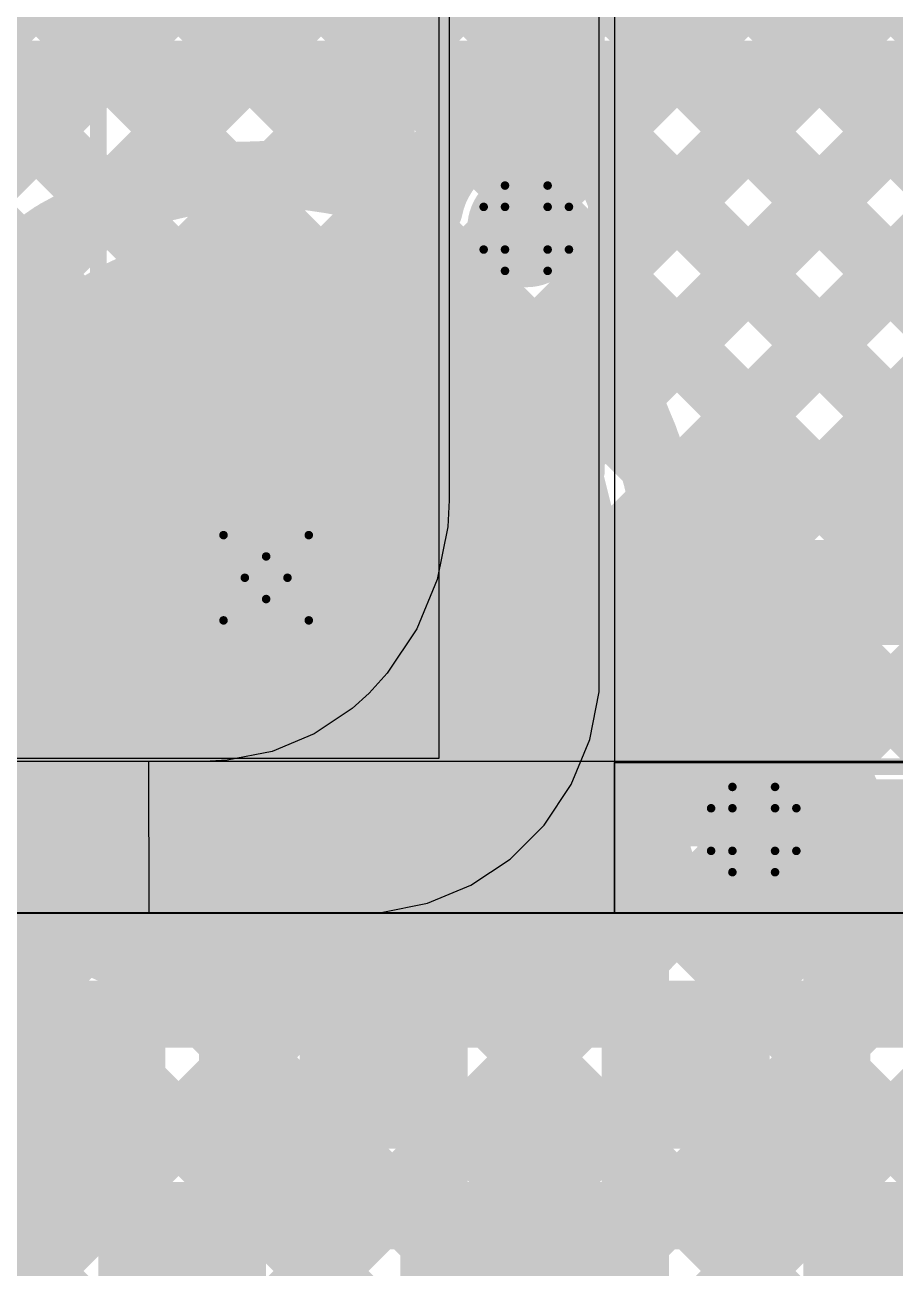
# Model space of a CAD drawing. Header units: millimetres. Extents: x 13 to 259, y -2 to 326.
# Drawn here: x 98.36 to 103.55, y 74.69 to 82.09 of the extents above; entities that cross this region are included whole.
import ezdxf

# ---------------------------------------------------------------- set-up
doc = ezdxf.new("R2010")
doc.units = ezdxf.units.MM
for name, color, linetype in [('BottomLayer', 5, 'Continuous'), ('BottomSolder', 6, 'Continuous'), ('ConnectLayer', 7, 'Continuous'), ('DrillDrawing', 1, 'Continuous'), ('Mechanical34', 56, 'Continuous'), ('Mechanical8', 56, 'Continuous'), ('MidLayer1', 16, 'Continuous'), ('MidLayer2', 76, 'Continuous'), ('MidLayer3', 90, 'Continuous'), ('MidLayer4', 156, 'Continuous'), ('MidLayer5', 130, 'Continuous'), ('MidLayer6', 216, 'Continuous'), ('MultiLayer', 9, 'Continuous'), ('TopLayer', 1, 'Continuous'), ('TopSolder', 216, 'Continuous')]:
    doc.layers.add(name, color=color, linetype=linetype)

# ---------------------------------------------------------------- blocks, each defined once
blk = doc.blocks.new('MTG240_400_181')
at = {"layer": 'BottomLayer', "const_width": 2}
blk.add_lwpolyline([(-1, 0, 1), (1, 0, 1)], format="xyb", close=True, dxfattribs=at)
at = {"layer": 'BottomSolder', "const_width": 2.1016}
blk.add_lwpolyline([(-1.0508, 0, 1), (1.0508, 0, 1)], format="xyb", close=True, dxfattribs=at)
at = {"layer": 'MidLayer1', "const_width": 2}
blk.add_lwpolyline([(-1, 0, 1), (1, 0, 1)], format="xyb", close=True, dxfattribs=at)
at = {"layer": 'MidLayer2', "const_width": 2}
blk.add_lwpolyline([(-1, 0, 1), (1, 0, 1)], format="xyb", close=True, dxfattribs=at)
at = {"layer": 'MidLayer3', "const_width": 2}
blk.add_lwpolyline([(-1, 0, 1), (1, 0, 1)], format="xyb", close=True, dxfattribs=at)
at = {"layer": 'MidLayer4', "const_width": 2}
blk.add_lwpolyline([(-1, 0, 1), (1, 0, 1)], format="xyb", close=True, dxfattribs=at)
at = {"layer": 'MidLayer5', "const_width": 2}
blk.add_lwpolyline([(-1, 0, 1), (1, 0, 1)], format="xyb", close=True, dxfattribs=at)
at = {"layer": 'MidLayer6', "const_width": 2}
blk.add_lwpolyline([(-1, 0, 1), (1, 0, 1)], format="xyb", close=True, dxfattribs=at)
at = {"layer": 'TopLayer', "const_width": 2}
blk.add_lwpolyline([(-1, 0, 1), (1, 0, 1)], format="xyb", close=True, dxfattribs=at)
at = {"layer": 'TopSolder', "const_width": 2.1016}
blk.add_lwpolyline([(-1.0508, 0, 1), (1.0508, 0, 1)], format="xyb", close=True, dxfattribs=at)

msp = doc.modelspace()

# ---------------------------------------------------------------- linework, layer by layer
at = {"layer": 'BottomLayer', "const_width": 0.25}
for points in [[(101.225, 80.8822, 1), (101.475, 80.8822, 1)], [(102.5799, 77.3, 1), (102.8299, 77.3, 1)]]:
    msp.add_lwpolyline(points, format="xyb", close=True, dxfattribs=at)
at = {"layer": 'BottomSolder', "const_width": 0.3516}
for points in [[(101.1742, 80.8822, 1), (101.5258, 80.8822, 1)], [(102.5291, 77.3, 1), (102.8807, 77.3, 1)]]:
    msp.add_lwpolyline(points, format="xyb", close=True, dxfattribs=at)
at = {"layer": 'ConnectLayer'}
for p, q in [((101.8751, 126.825), (101.875, 76.8)), ((100.8311, 77.725), (100.8311, 95.3499)), ((70.8, 77.725), (100.8311, 77.725)), ((101.875, 76.8), (101.875, 77.7)), ((101.875, 77.7), (125.1812, 77.7)), ((101.875, 76.8), (70.8898, 76.8)), ((123.7852, 76.8), (101.875, 76.8))]:
    msp.add_line(p, q, dxfattribs=at)
at = {"layer": 'ConnectLayer', "const_width": 0.4}
for points in [[(102.1605, 79.2502), (131.7888, 108.8785)], [(102.1605, 79.2502), (131.7888, 108.8785)], [(102.1717, 78.4129), (131.6469, 107.8881)], [(102.1717, 78.4129), (131.6469, 107.8881)], [(99.7316, 70.8816), (132.5598, 103.7099)], [(99.7316, 70.8816), (132.5598, 103.7099)], [(102.4287, 77.8214), (124.7282, 100.1209)], [(102.4287, 77.8214), (124.7282, 100.1209)], [(89.4907, 72.5202), (113.0827, 96.1121)], [(89.4907, 72.5202), (113.0827, 96.1121)], [(103.1468, 77.6909), (121.4747, 96.0189)], [(103.1468, 77.6909), (121.4747, 96.0189)], [(98.6542, 72.3498), (122.0601, 95.7557)], [(98.6542, 72.3498), (122.0601, 95.7557)], [(100.5867, 81.0706), (114.569, 95.0528)], [(100.5867, 81.0706), (114.569, 95.0528)], [(101.945, 79.8833), (116.8273, 94.7656)], [(101.945, 79.8833), (116.8273, 94.7656)], [(101.7125, 81.3478), (113.9905, 93.6259)], [(101.7125, 81.3478), (113.9905, 93.6259)], [(101.9102, 80.697), (114.7381, 93.5249)], [(101.9102, 80.697), (114.7381, 93.5249)], [(100.4845, 81.1035), (100.4845, 89.9965)], [(98.187, 87.6403), (113.1386, 72.6887)], [(98.187, 87.6403), (113.1386, 72.6887)], [(96.3356, 79.365), (102.9206, 85.95)], [(99.8774, 85.95), (106.4624, 79.365)], [(100.5867, 81.0706), (105.4661, 85.95)], [(101.7125, 81.3478), (106.3147, 85.95)], [(101.9102, 80.697), (107.1632, 85.95)], [(101.945, 79.8833), (108.0117, 85.95)], [(102.2753, 79.365), (108.8603, 85.95)], [(103.1238, 79.365), (109.7088, 85.95)], [(93.5961, 77.474), (101.2578, 85.1358)], [(93.5961, 77.474), (101.2578, 85.1358)], [(95.487, 79.365), (101.2578, 85.1358)], [(98.6987, 84.5831), (111.5046, 71.7771)], [(98.6987, 84.5831), (111.5046, 71.7771)], [(98.6987, 84.5831), (103.9168, 79.365)], [(94.1937, 78.0717), (100.4845, 84.3624)], [(97.2229, 84.3618), (100.4799, 81.1048)], [(97.2229, 84.3618), (100.4799, 81.1048)], [(97.2229, 84.3618), (100.4799, 81.1048)], [(97.2229, 84.3618), (100.4798, 81.1049)], [(98.2191, 84.2141), (100.4845, 81.9488)], [(98.2192, 84.2141), (101.0456, 81.3876)], [(98.2192, 84.2141), (101.0456, 81.3876)], [(98.2192, 84.2141), (101.0456, 81.3876)], [(97.0745, 83.6617), (99.5466, 81.1896)], [(97.0745, 83.6617), (99.5466, 81.1896)], [(97.0745, 83.6617), (99.5466, 81.1896)], [(97.0745, 83.6616), (99.5465, 81.1896)], [(95.0422, 78.0717), (100.4845, 83.5139)], [(101.837, 83.1419), (107.1985, 77.7803)], [(101.837, 83.1419), (107.1985, 77.7803)], [(101.837, 83.1419), (105.6138, 79.365)], [(96.8161, 83.0715), (98.8714, 81.0163)], [(96.8161, 83.0715), (98.8714, 81.0163)], [(96.8161, 83.0715), (98.8714, 81.0163)], [(96.8161, 83.0715), (98.8713, 81.0163)], [(98.8076, 80.9885), (100.9058, 83.0867)], [(98.8076, 80.9885), (100.9058, 83.0867)], [(98.8076, 80.9885), (100.9058, 83.0867)], [(99.8696, 81.202), (101.6159, 82.9483)], [(99.8696, 81.202), (101.6159, 82.9483)], [(99.8696, 81.202), (101.6159, 82.9483)], [(101.2337, 82.8966), (106.9673, 77.163)], [(101.2337, 82.8966), (106.9673, 77.163)], [(101.2337, 82.8966), (104.7653, 79.365)], [(98.8076, 80.9885), (100.4845, 82.6654)], [(96.4711, 82.568), (98.3347, 80.7045)], [(96.4711, 82.568), (98.3347, 80.7045)], [(96.4711, 82.568), (98.3347, 80.7045)], [(96.4711, 82.568), (98.3346, 80.7045)], [(86.0591, 68.24), (99.6191, 81.8)], [(86.9076, 68.24), (100.4676, 81.8)], [(87.7561, 68.24), (101.3161, 81.8)], [(88.6047, 68.24), (102.1647, 81.8)], [(89.4532, 68.24), (103.0132, 81.8)], [(90.3017, 68.24), (103.8617, 81.8)], [(91.1503, 68.24), (104.7103, 81.8)], [(91.9988, 68.24), (105.5588, 81.8)], [(92.8473, 68.24), (106.4073, 81.8)], [(93.6958, 68.24), (107.2558, 81.8)], [(94.5444, 68.24), (108.1044, 81.8)], [(95.3929, 68.24), (108.9529, 81.8)], [(96.2414, 68.24), (109.8014, 81.8)], [(97.09, 68.24), (110.6499, 81.8)], [(97.8303, 81.8), (125.2405, 81.8)], [(97.8303, 80.8597), (98.7706, 81.8)], [(98.0877, 81.8), (111.6477, 68.24)], [(98.9362, 81.8), (112.4962, 68.24)], [(99.7847, 81.8), (113.3447, 68.24)], [(99.8696, 81.202), (100.4845, 81.8168)], [(100.6332, 81.8), (114.1932, 68.24)], [(101.4818, 81.8), (115.0418, 68.24)], [(102.3303, 81.8), (115.8903, 68.24)], [(103.1788, 81.8), (116.7388, 68.24)], [(94.9607, 81.5329), (108.2535, 68.24)], [(91.7394, 81.36), (104.8594, 68.24)], [(92.588, 81.36), (101.8961, 72.0519)], [(92.588, 81.36), (101.8961, 72.0519)], [(92.588, 81.36), (105.708, 68.24)], [(93.4365, 81.36), (106.5565, 68.24)], [(94.265, 81.38), (107.405, 68.24)], [(97.8303, 81.2088), (110.7991, 68.24)], [(101.8554, 80.5778), (104.711, 77.7223)], [(101.8554, 80.5778), (104.711, 77.7223)], [(101.8554, 80.5778), (103.0682, 79.365)], [(96.8921, 80.45), (109.1021, 68.24)], [(97.7406, 80.45), (109.9506, 68.24)], [(102.1049, 79.4799), (111.0125, 70.5722)], [(102.1049, 79.4799), (111.0125, 70.5722)], [(102.1049, 79.4799), (102.2197, 79.365)], [(102.1357, 79.365), (121.7144, 79.365)], [(68.2908, 78.825), (131.6358, 78.825)], [(98.3998, 68.24), (98.3998, 78.825)], [(98.9998, 68.24), (98.9998, 78.825)], [(99.5998, 68.24), (99.5998, 78.825)], [(100.1998, 68.24), (100.1998, 78.825)], [(100.7998, 68.24), (100.7998, 78.825)], [(101.3998, 68.24), (101.3998, 78.825)], [(101.9998, 68.24), (101.9998, 78.825)], [(102.5998, 68.24), (102.5998, 78.825)], [(103.1998, 68.24), (103.1998, 78.825)], [(68.258, 78.5998), (131.6685, 78.5998)], [(102.1896, 78.5466), (102.8697, 77.8665)], [(102.1896, 78.5466), (102.8697, 77.8665)], [(68.24, 77.9998), (133.1439, 77.9998)], [(102.0163, 77.8713), (102.2332, 77.6545)], [(102.0163, 77.8713), (102.2332, 77.6545)], [(97.3086, 72.7013), (102.1835, 77.5762)], [(97.3086, 72.7013), (102.1835, 77.5762)], [(103.2714, 77.4648), (108.6785, 72.0577)], [(103.2714, 77.4648), (108.6785, 72.0577)], [(68.24, 77.3998), (132.9186, 77.3998)], [(99.1254, 71.9726), (104.5394, 77.3865)], [(99.1254, 71.9726), (104.5394, 77.3865)], [(101.7045, 77.3346), (109.4299, 69.6092)], [(101.7045, 77.3346), (109.4299, 69.6092)], [(96.0039, 77.0956), (101.4325, 71.6669)], [(96.0039, 77.0956), (101.4325, 71.6669)], [(101.2821, 76.9085), (106.209, 71.9816)], [(101.2821, 76.9085), (106.209, 71.9816)], [(98.065, 72.6092), (102.3139, 76.8581)], [(98.065, 72.6092), (102.3139, 76.8581)], [(103.0593, 76.8284), (108.1941, 71.6936)], [(103.0593, 76.8284), (108.1941, 71.6936)], [(68.24, 76.7998), (140.6197, 76.7998)], [(99.4891, 71.4876), (104.8047, 76.8033)], [(99.4891, 71.4876), (104.8047, 76.8033)], [(98.056, 76.7406), (103.7967, 70.9998)], [(98.056, 76.7406), (103.7967, 70.9998)], [(94.2808, 72.2191), (98.7168, 76.655)], [(94.2808, 72.2191), (98.7168, 76.655)], [(100.7495, 76.5926), (105.8858, 71.4563)], [(100.7495, 76.5926), (105.8858, 71.4563)], [(99.1617, 76.4834), (103.7958, 71.8492)], [(99.1617, 76.4834), (103.7958, 71.8492)], [(91.1503, 68.24), (99.3498, 76.4396)], [(91.1503, 68.24), (99.3498, 76.4396)], [(96.0396, 72.2808), (100.1872, 76.4284)], [(96.0396, 72.2808), (100.1872, 76.4284)], [(100.0802, 76.4134), (104.4541, 72.0394)], [(100.0802, 76.4134), (104.4541, 72.0394)], [(68.24, 76.1998), (141.7249, 76.1998)], [(68.24, 75.5998), (134.4732, 75.5998)], [(68.24, 74.9998), (134.3518, 74.9998)]]:
    msp.add_lwpolyline(points, dxfattribs=at)
at = {"layer": 'ConnectLayer'}
for points, const_width in [([(100.3845, 81.9488, 1), (100.5845, 81.9488, 1)], 0.2), ([(98.6706, 81.8, 1), (98.8706, 81.8, 1)], 0.2), ([(98.8362, 81.8, 1), (99.0362, 81.8, 1)], 0.2), ([(99.5191, 81.8, 1), (99.7191, 81.8, 1)], 0.2), ([(99.6847, 81.8, 1), (99.8847, 81.8, 1)], 0.2), ([(100.3676, 81.8, 1), (100.5676, 81.8, 1)], 0.2), ([(100.3845, 81.8168, 1), (100.5845, 81.8168, 1)], 0.2), ([(100.5332, 81.8, 1), (100.7332, 81.8, 1)], 0.2), ([(101.2161, 81.8, 1), (101.4161, 81.8, 1)], 0.2), ([(101.3818, 81.8, 1), (101.5818, 81.8, 1)], 0.2), ([(102.0647, 81.8, 1), (102.2647, 81.8, 1)], 0.2), ([(102.2303, 81.8, 1), (102.4303, 81.8, 1)], 0.2), ([(102.9132, 81.8, 1), (103.1132, 81.8, 1)], 0.2), ([(103.0788, 81.8, 1), (103.2788, 81.8, 1)], 0.2), ([(100.9456, 81.3876, 1), (101.1456, 81.3876, 1)], 0.2), ([(100.9456, 81.3876, 1), (101.1456, 81.3876, 1)], 0.2), ([(100.9456, 81.3876, 1), (101.1456, 81.3876, 1)], 0.2), ([(101.6125, 81.3478, 1), (101.8125, 81.3478, 1)], 0.2), ([(101.6125, 81.3478, 1), (101.8125, 81.3478, 1)], 0.2), ([(101.6125, 81.3478, 1), (101.8125, 81.3478, 1)], 0.2), ([(99.7696, 81.202, 1), (99.9696, 81.202, 1)], 0.2), ([(99.7696, 81.202, 1), (99.9696, 81.202, 1)], 0.2), ([(99.7696, 81.202, 1), (99.9696, 81.202, 1)], 0.2), ([(99.7696, 81.202, 1), (99.9696, 81.202, 1)], 0.2), ([(99.4466, 81.1896, 1), (99.6466, 81.1896, 1)], 0.2), ([(99.4466, 81.1896, 1), (99.6466, 81.1896, 1)], 0.2), ([(99.4466, 81.1896, 1), (99.6466, 81.1896, 1)], 0.2), ([(99.4465, 81.1896, 1), (99.6465, 81.1896, 1)], 0.2), ([(100.3798, 81.1049, 1), (100.5798, 81.1049, 1)], 0.2), ([(100.3799, 81.1048, 1), (100.5799, 81.1048, 1)], 0.2), ([(100.3799, 81.1048, 1), (100.5799, 81.1048, 1)], 0.2), ([(100.3799, 81.1048, 1), (100.5799, 81.1048, 1)], 0.2), ([(100.3845, 81.1035, 1), (100.5845, 81.1035, 1)], 0.2), ([(100.3845, 81.1035, 1), (100.5845, 81.1035, 1)], 0.2), ([(100.4867, 81.0706, 1), (100.6867, 81.0706, 1)], 0.2), ([(100.4867, 81.0706, 1), (100.6867, 81.0706, 1)], 0.2), ([(100.4867, 81.0706, 1), (100.6867, 81.0706, 1)], 0.2), ([(98.7076, 80.9885, 1), (98.9076, 80.9885, 1)], 0.2), ([(98.7076, 80.9885, 1), (98.9076, 80.9885, 1)], 0.2), ([(98.7076, 80.9885, 1), (98.9076, 80.9885, 1)], 0.2), ([(98.7076, 80.9885, 1), (98.9076, 80.9885, 1)], 0.2), ([(98.7713, 81.0163, 1), (98.9713, 81.0163, 1)], 0.2), ([(98.7714, 81.0163, 1), (98.9714, 81.0163, 1)], 0.2), ([(98.7714, 81.0163, 1), (98.9714, 81.0163, 1)], 0.2), ([(98.7714, 81.0163, 1), (98.9714, 81.0163, 1)], 0.2), ([(100.6715, 80.9979, 1), (100.8715, 80.9979, 1)], 0.2), ([(100.6715, 80.9979, 1), (100.8715, 80.9979, 1)], 0.2), ([(100.6715, 80.9979, 1), (100.8715, 80.9979, 1)], 0.2), ([(100.6715, 80.9979, 1), (100.8715, 80.9979, 1)], 0.2), ([(100.6715, 80.9979, 1), (100.8715, 80.9979, 1)], 0.2), ([(100.6715, 80.9979, 1), (100.8715, 80.9979, 1)], 0.2), ([(101.84, 80.8822, 1), (102.04, 80.8822, 1)], 0.2), ([(101.84, 80.8822, 1), (102.04, 80.8822, 1)], 0.2), ([(101.84, 80.8822, 1), (102.04, 80.8822, 1)], 0.2), ([(101.84, 80.8822, 1), (102.04, 80.8822, 1)], 0.2), ([(101.84, 80.8822, 1), (102.04, 80.8822, 1)], 0.2), ([(101.84, 80.8822, 1), (102.04, 80.8822, 1)], 0.2), ([(98.2346, 80.7045, 1), (98.4346, 80.7045, 1)], 0.2), ([(98.2347, 80.7045, 1), (98.4347, 80.7045, 1)], 0.2), ([(98.2347, 80.7045, 1), (98.4347, 80.7045, 1)], 0.2), ([(98.2347, 80.7045, 1), (98.4347, 80.7045, 1)], 0.2), ([(101.8102, 80.697, 1), (102.0102, 80.697, 1)], 0.2), ([(101.8102, 80.697, 1), (102.0102, 80.697, 1)], 0.2), ([(101.8102, 80.697, 1), (102.0102, 80.697, 1)], 0.2), ([(101.7554, 80.5778, 1), (101.9554, 80.5778, 1)], 0.2), ([(101.7554, 80.5778, 1), (101.9554, 80.5778, 1)], 0.2), ([(101.7554, 80.5778, 1), (101.9554, 80.5778, 1)], 0.2), ([(101.5268, 80.3612, 1), (101.7268, 80.3612, 1)], 0.2), ([(101.5268, 80.3612, 1), (101.7268, 80.3612, 1)], 0.2), ([(101.5268, 80.3612, 1), (101.7268, 80.3612, 1)], 0.2), ([(101.5268, 80.3612, 1), (101.7268, 80.3612, 1)], 0.2), ([(101.5268, 80.3612, 1), (101.7268, 80.3612, 1)], 0.2), ([(101.5268, 80.3612, 1), (101.7268, 80.3612, 1)], 0.2), ([(101.845, 79.8833, 1), (102.045, 79.8833, 1)], 0.2), ([(101.845, 79.8833, 1), (102.045, 79.8833, 1)], 0.2), ([(101.845, 79.8833, 1), (102.045, 79.8833, 1)], 0.2), ([(102.0049, 79.4799, 1), (102.2049, 79.4799, 1)], 0.2), ([(102.0049, 79.4799, 1), (102.2049, 79.4799, 1)], 0.2), ([(102.0049, 79.4799, 1), (102.2049, 79.4799, 1)], 0.2), ([(102.0357, 79.365, 1), (102.2357, 79.365, 1)], 0.2), ([(102.0357, 79.365, 1), (102.2357, 79.365, 1)], 0.2), ([(102.1197, 79.365, 1), (102.3197, 79.365, 1)], 0.2), ([(102.1753, 79.365, 1), (102.3753, 79.365, 1)], 0.2), ([(102.9682, 79.365, 1), (103.1682, 79.365, 1)], 0.2), ([(103.0238, 79.365, 1), (103.2238, 79.365, 1)], 0.2), ([(102.0605, 79.2502, 1), (102.2605, 79.2502, 1)], 0.2), ([(102.0605, 79.2502, 1), (102.2605, 79.2502, 1)], 0.2), ([(98.2998, 78.825, 1), (98.4998, 78.825, 1)], 0.2), ([(98.8998, 78.825, 1), (99.0998, 78.825, 1)], 0.2), ([(99.4998, 78.825, 1), (99.6998, 78.825, 1)], 0.2), ([(100.0998, 78.825, 1), (100.2998, 78.825, 1)], 0.2), ([(100.6998, 78.825, 1), (100.8998, 78.825, 1)], 0.2), ([(101.2998, 78.825, 1), (101.4998, 78.825, 1)], 0.2), ([(101.8998, 78.825, 1), (102.0998, 78.825, 1)], 0.2), ([(102.4998, 78.825, 1), (102.6998, 78.825, 1)], 0.2), ([(103.0998, 78.825, 1), (103.2998, 78.825, 1)], 0.2), ([(102.103, 78.8, 1), (102.303, 78.8, 1)], 0.2), ([(102.103, 78.8, 1), (102.303, 78.8, 1)], 0.2), ([(102.103, 78.8, 1), (102.303, 78.8, 1)], 0.2), ([(102.103, 78.8, 1), (102.303, 78.8, 1)], 0.2), ([(102.0896, 78.5466, 1), (102.2896, 78.5466, 1)], 0.2), ([(102.0896, 78.5466, 1), (102.2896, 78.5466, 1)], 0.2), ([(102.0717, 78.4129, 1), (102.2717, 78.4129, 1)], 0.2), ([(102.0717, 78.4129, 1), (102.2717, 78.4129, 1)], 0.2), ([(101.9163, 77.8713, 1), (102.1163, 77.8713, 1)], 0.2), ([(101.9163, 77.8713, 1), (102.1163, 77.8713, 1)], 0.2), ([(103.2949, 77.3, 1), (102.1149, 77.3, 1)], 0.4), ([(103.2949, 77.3, 1), (102.1149, 77.3, 1)], 0.4), ([(102.7697, 77.8665, 1), (102.9697, 77.8665, 1)], 0.2), ([(102.7697, 77.8665, 1), (102.9697, 77.8665, 1)], 0.2), ([(102.3287, 77.8214, 1), (102.5287, 77.8214, 1)], 0.2), ([(102.3287, 77.8214, 1), (102.5287, 77.8214, 1)], 0.2), ([(102.1332, 77.6545, 1), (102.3332, 77.6545, 1)], 0.2), ([(102.1332, 77.6545, 1), (102.3332, 77.6545, 1)], 0.2), ([(103.0468, 77.6909, 1), (103.2468, 77.6909, 1)], 0.2), ([(103.0468, 77.6909, 1), (103.2468, 77.6909, 1)], 0.2), ([(102.0835, 77.5762, 1), (102.2835, 77.5762, 1)], 0.2), ([(102.0835, 77.5762, 1), (102.2835, 77.5762, 1)], 0.2), ([(103.1714, 77.4648, 1), (103.3714, 77.4648, 1)], 0.2), ([(103.1714, 77.4648, 1), (103.3714, 77.4648, 1)], 0.2), ([(101.6045, 77.3346, 1), (101.8045, 77.3346, 1)], 0.2), ([(101.6045, 77.3346, 1), (101.8045, 77.3346, 1)], 0.2), ([(102.0149, 77.3, 1), (102.2149, 77.3, 1)], 0.2), ([(102.0149, 77.3, 1), (102.2149, 77.3, 1)], 0.2), ([(103.1949, 77.3, 1), (103.3949, 77.3, 1)], 0.2), ([(103.1949, 77.3, 1), (103.3949, 77.3, 1)], 0.2), ([(98.2132, 76.9122, 1), (98.4132, 76.9122, 1)], 0.2), ([(98.2132, 76.9122, 1), (98.4132, 76.9122, 1)], 0.2), ([(98.2132, 76.9122, 1), (98.4132, 76.9122, 1)], 0.2), ([(98.2132, 76.9122, 1), (98.4132, 76.9122, 1)], 0.2), ([(101.1821, 76.9085, 1), (101.3821, 76.9085, 1)], 0.2), ([(101.1821, 76.9085, 1), (101.3821, 76.9085, 1)], 0.2), ([(102.2139, 76.8581, 1), (102.4139, 76.8581, 1)], 0.2), ([(102.2139, 76.8581, 1), (102.4139, 76.8581, 1)], 0.2), ([(102.9593, 76.8284, 1), (103.1593, 76.8284, 1)], 0.2), ([(102.9593, 76.8284, 1), (103.1593, 76.8284, 1)], 0.2), ([(98.6168, 76.655, 1), (98.8168, 76.655, 1)], 0.2), ([(98.6168, 76.655, 1), (98.8168, 76.655, 1)], 0.2), ([(100.6495, 76.5926, 1), (100.8495, 76.5926, 1)], 0.2), ([(100.6495, 76.5926, 1), (100.8495, 76.5926, 1)], 0.2), ([(99.0617, 76.4834, 1), (99.2617, 76.4834, 1)], 0.2), ([(99.0617, 76.4834, 1), (99.2617, 76.4834, 1)], 0.2), ([(99.2498, 76.4396, 1), (99.4498, 76.4396, 1)], 0.2), ([(99.2498, 76.4396, 1), (99.4498, 76.4396, 1)], 0.2), ([(99.9802, 76.4134, 1), (100.1802, 76.4134, 1)], 0.2), ([(99.9802, 76.4134, 1), (100.1802, 76.4134, 1)], 0.2), ([(100.0872, 76.4284, 1), (100.2872, 76.4284, 1)], 0.2), ([(100.0872, 76.4284, 1), (100.2872, 76.4284, 1)], 0.2)]:
    msp.add_lwpolyline(points, format="xyb", close=True, dxfattribs=dict(at, const_width=const_width))
at = {"layer": 'ConnectLayer', "const_width": 0.4}
for points in [[(100.7715, 80.9979, -0.90592), (101.94, 80.8822)], [(100.7715, 80.9979, -0.90592), (101.94, 80.8822)], [(100.7715, 80.9979, -0.90592), (101.94, 80.8822)], [(97.6029, 77.8268, -0.685584), (100.7715, 80.9979)], [(97.6029, 77.8268, -0.685584), (100.7715, 80.9979)], [(97.5101, 78.0717, -0.601998), (100.4845, 81.1035)], [(97.4644, 79.365, -0.467616), (100.7715, 80.9979)], [(101.94, 80.8822, -0.277436), (101.6268, 80.3612)], [(101.94, 80.8822, -0.277436), (101.6268, 80.3612)], [(101.94, 80.8822, -0.277436), (101.6268, 80.3612)], [(101.6268, 80.3612, -0.178657), (102.203, 78.8)], [(101.6268, 80.3612, -0.178657), (102.203, 78.8)], [(101.6268, 80.3612, -0.117998), (102.1357, 79.365)], [(102.203, 78.8, -0.626227), (98.3132, 76.9122)], [(102.203, 78.8, -0.626227), (98.3132, 76.9122)], [(98.3132, 76.9122, -1.21467), (97.6029, 77.8268)], [(98.3132, 76.9122, -1.21467), (97.6029, 77.8268)]]:
    msp.add_lwpolyline(points, format="xyb", dxfattribs=at)
at = {"layer": 'DrillDrawing', "const_width": 0.0508}
for points in [[(101.223, 81.0092), (101.223, 81.1362)], [(101.223, 81.1362), (101.477, 81.1362)], [(101.477, 81.0092), (101.477, 81.1362)], [(101.096, 80.7552), (101.096, 81.0092)], [(101.096, 81.0092), (101.223, 81.0092)], [(101.477, 81.0092), (101.604, 81.0092)], [(101.604, 80.7552), (101.604, 81.0092)], [(101.096, 80.7552), (101.223, 80.7552)], [(101.223, 80.6282), (101.223, 80.7552)], [(101.477, 80.7552), (101.604, 80.7552)], [(101.477, 80.6282), (101.477, 80.7552)], [(101.223, 80.6282), (101.477, 80.6282)], [(99.546, 79.054), (99.8, 78.927)], [(99.546, 79.054), (99.673, 78.8)], [(99.8, 78.927), (100.054, 79.054)], [(99.927, 78.8), (100.054, 79.054)], [(99.546, 78.546), (99.673, 78.8)], [(99.927, 78.8), (100.054, 78.546)], [(99.546, 78.546), (99.8, 78.673)], [(99.8, 78.673), (100.054, 78.546)], [(102.5779, 77.427), (102.5779, 77.554)], [(102.5779, 77.554), (102.8319, 77.554)], [(102.8319, 77.427), (102.8319, 77.554)], [(102.4509, 77.173), (102.4509, 77.427)], [(102.4509, 77.427), (102.5779, 77.427)], [(102.8319, 77.427), (102.9589, 77.427)], [(102.9589, 77.173), (102.9589, 77.427)], [(102.4509, 77.173), (102.5779, 77.173)], [(102.5779, 77.046), (102.5779, 77.173)], [(102.8319, 77.173), (102.9589, 77.173)], [(102.8319, 77.046), (102.8319, 77.173)], [(102.5779, 77.046), (102.8319, 77.046)]]:
    msp.add_lwpolyline(points, dxfattribs=at)
at = {"layer": 'DrillDrawing', "const_width": 0.0254}
for points in [[(101.2103, 81.1362, 1), (101.2357, 81.1362, 1)], [(101.2103, 81.1362, 1), (101.2357, 81.1362, 1)], [(101.4643, 81.1362, 1), (101.4897, 81.1362, 1)], [(101.4643, 81.1362, 1), (101.4897, 81.1362, 1)], [(101.0833, 81.0092, 1), (101.1087, 81.0092, 1)], [(101.0833, 81.0092, 1), (101.1087, 81.0092, 1)], [(101.2103, 81.0092, 1), (101.2357, 81.0092, 1)], [(101.2103, 81.0092, 1), (101.2357, 81.0092, 1)], [(101.4643, 81.0092, 1), (101.4897, 81.0092, 1)], [(101.4643, 81.0092, 1), (101.4897, 81.0092, 1)], [(101.5913, 81.0092, 1), (101.6167, 81.0092, 1)], [(101.5913, 81.0092, 1), (101.6167, 81.0092, 1)], [(101.0833, 80.7552, 1), (101.1087, 80.7552, 1)], [(101.0833, 80.7552, 1), (101.1087, 80.7552, 1)], [(101.2103, 80.7552, 1), (101.2357, 80.7552, 1)], [(101.2103, 80.7552, 1), (101.2357, 80.7552, 1)], [(101.4643, 80.7552, 1), (101.4897, 80.7552, 1)], [(101.4643, 80.7552, 1), (101.4897, 80.7552, 1)], [(101.5913, 80.7552, 1), (101.6167, 80.7552, 1)], [(101.5913, 80.7552, 1), (101.6167, 80.7552, 1)], [(101.2103, 80.6282, 1), (101.2357, 80.6282, 1)], [(101.2103, 80.6282, 1), (101.2357, 80.6282, 1)], [(101.4643, 80.6282, 1), (101.4897, 80.6282, 1)], [(101.4643, 80.6282, 1), (101.4897, 80.6282, 1)], [(99.5333, 79.054, 1), (99.5587, 79.054, 1)], [(99.5333, 79.054, 1), (99.5587, 79.054, 1)], [(100.0413, 79.054, 1), (100.0667, 79.054, 1)], [(100.0413, 79.054, 1), (100.0667, 79.054, 1)], [(99.7873, 78.927, 1), (99.8127, 78.927, 1)], [(99.7873, 78.927, 1), (99.8127, 78.927, 1)], [(99.6603, 78.8, 1), (99.6857, 78.8, 1)], [(99.6603, 78.8, 1), (99.6857, 78.8, 1)], [(99.9143, 78.8, 1), (99.9397, 78.8, 1)], [(99.9143, 78.8, 1), (99.9397, 78.8, 1)], [(99.7873, 78.673, 1), (99.8127, 78.673, 1)], [(99.7873, 78.673, 1), (99.8127, 78.673, 1)], [(99.5333, 78.546, 1), (99.5587, 78.546, 1)], [(99.5333, 78.546, 1), (99.5587, 78.546, 1)], [(100.0413, 78.546, 1), (100.0667, 78.546, 1)], [(100.0413, 78.546, 1), (100.0667, 78.546, 1)], [(102.5652, 77.554, 1), (102.5906, 77.554, 1)], [(102.5652, 77.554, 1), (102.5906, 77.554, 1)], [(102.8192, 77.554, 1), (102.8446, 77.554, 1)], [(102.8192, 77.554, 1), (102.8446, 77.554, 1)], [(102.4382, 77.427, 1), (102.4636, 77.427, 1)], [(102.4382, 77.427, 1), (102.4636, 77.427, 1)], [(102.5652, 77.427, 1), (102.5906, 77.427, 1)], [(102.5652, 77.427, 1), (102.5906, 77.427, 1)], [(102.8192, 77.427, 1), (102.8446, 77.427, 1)], [(102.8192, 77.427, 1), (102.8446, 77.427, 1)], [(102.9462, 77.427, 1), (102.9716, 77.427, 1)], [(102.9462, 77.427, 1), (102.9716, 77.427, 1)], [(102.4382, 77.173, 1), (102.4636, 77.173, 1)], [(102.4382, 77.173, 1), (102.4636, 77.173, 1)], [(102.5652, 77.173, 1), (102.5906, 77.173, 1)], [(102.5652, 77.173, 1), (102.5906, 77.173, 1)], [(102.8192, 77.173, 1), (102.8446, 77.173, 1)], [(102.8192, 77.173, 1), (102.8446, 77.173, 1)], [(102.9462, 77.173, 1), (102.9716, 77.173, 1)], [(102.9462, 77.173, 1), (102.9716, 77.173, 1)], [(102.5652, 77.046, 1), (102.5906, 77.046, 1)], [(102.5652, 77.046, 1), (102.5906, 77.046, 1)], [(102.8192, 77.046, 1), (102.8446, 77.046, 1)], [(102.8192, 77.046, 1), (102.8446, 77.046, 1)]]:
    msp.add_lwpolyline(points, format="xyb", close=True, dxfattribs=at)
at = {"layer": 'Mechanical34', "const_width": 0.1}
for points in [[(101.7666, 79.425), (101.7666, 125.0784)], [(100.875, 80.5104), (100.875, 90.55)], [(99.8096, 78.8009), (99.8096, 80.7509)], [(97.8516, 78.8009), (99.8016, 78.8009)], [(99.8096, 78.8009), (101.7516, 78.8009)], [(99.8096, 76.8509), (99.8096, 78.8009)], [(101.55, 77.675), (122.35, 77.675)], [(70.8, 76.8), (124.755, 76.8)]]:
    msp.add_lwpolyline(points, dxfattribs=at)
at = {"layer": 'Mechanical34'}
for points, const_width in [([(101.8396, 78.775, 1), (97.8105, 78.775, 1)], 0.1), ([(99.7846, 80.7509, 1), (99.8346, 80.7509, 1)], 0.05), ([(100.85, 80.5104, 1), (100.9, 80.5104, 1)], 0.05), ([(101.0016, 78.8009, 1), (98.6016, 78.8009, 1)], 0.1), ([(101.7416, 79.425, 1), (101.7916, 79.425, 1)], 0.05), ([(98.5766, 78.8009, 1), (98.6266, 78.8009, 1)], 0.05), ([(99.7766, 78.8009, 1), (99.8266, 78.8009, 1)], 0.05), ([(99.7846, 78.8009, 1), (99.8346, 78.8009, 1)], 0.05), ([(99.7846, 78.8009, 1), (99.8346, 78.8009, 1)], 0.05), ([(99.7846, 78.8009, 1), (99.8346, 78.8009, 1)], 0.05), ([(100.9766, 78.8009, 1), (101.0266, 78.8009, 1)], 0.05), ([(101.7266, 78.8009, 1), (101.7766, 78.8009, 1)], 0.05), ([(101.8146, 78.775, 1), (101.8646, 78.775, 1)], 0.05), ([(101.525, 77.675, 1), (101.575, 77.675, 1)], 0.05), ([(99.7846, 76.8509, 1), (99.8346, 76.8509, 1)], 0.05)]:
    msp.add_lwpolyline(points, format="xyb", close=True, dxfattribs=dict(at, const_width=const_width))
at = {"layer": 'Mechanical8', "const_width": 0.1}
for points in [[(98.8, 76.6), (98.8, 126.6)], [(67.8, 76.6), (98.8, 76.6)]]:
    msp.add_lwpolyline(points, dxfattribs=at)
at = {"layer": 'Mechanical8', "const_width": 0.05}
msp.add_lwpolyline([(98.775, 76.6, 1), (98.825, 76.6, 1)], format="xyb", close=True, dxfattribs=at)
msp.add_lwpolyline([(98.775, 76.6, 1), (98.825, 76.6, 1)], format="xyb", close=True, dxfattribs=at)
at = {"layer": 'MidLayer1', "const_width": 0.25}
for points in [[(101.225, 80.8822, 1), (101.475, 80.8822, 1)], [(102.5799, 77.3, 1), (102.8299, 77.3, 1)]]:
    msp.add_lwpolyline(points, format="xyb", close=True, dxfattribs=at)
at = {"layer": 'MidLayer2', "const_width": 0.25}
for points in [[(101.225, 80.8822, 1), (101.475, 80.8822, 1)], [(102.5799, 77.3, 1), (102.8299, 77.3, 1)]]:
    msp.add_lwpolyline(points, format="xyb", close=True, dxfattribs=at)
at = {"layer": 'MidLayer3', "const_width": 0.25}
for points in [[(101.225, 80.8822, 1), (101.475, 80.8822, 1)], [(102.5799, 77.3, 1), (102.8299, 77.3, 1)]]:
    msp.add_lwpolyline(points, format="xyb", close=True, dxfattribs=at)
at = {"layer": 'MidLayer4', "const_width": 0.25}
for points in [[(101.225, 80.8822, 1), (101.475, 80.8822, 1)], [(102.5799, 77.3, 1), (102.8299, 77.3, 1)]]:
    msp.add_lwpolyline(points, format="xyb", close=True, dxfattribs=at)
at = {"layer": 'MidLayer5', "const_width": 0.25}
for points in [[(101.225, 80.8822, 1), (101.475, 80.8822, 1)], [(102.5799, 77.3, 1), (102.8299, 77.3, 1)]]:
    msp.add_lwpolyline(points, format="xyb", close=True, dxfattribs=at)
at = {"layer": 'MidLayer6', "const_width": 0.25}
for points in [[(101.225, 80.8822, 1), (101.475, 80.8822, 1)], [(102.5799, 77.3, 1), (102.8299, 77.3, 1)]]:
    msp.add_lwpolyline(points, format="xyb", close=True, dxfattribs=at)
at = {"layer": 'MultiLayer', "const_width": 0.25}
for points in [[(101.225, 80.8822, 1), (101.475, 80.8822, 1)], [(102.5799, 77.3, 1), (102.8299, 77.3, 1)]]:
    msp.add_lwpolyline(points, format="xyb", close=True, dxfattribs=at)
at = {"layer": 'TopLayer'}
for p, q in [((100.8898, 108.6741), (100.8898, 79.2626)), ((101.785, 78.2659), (101.785, 108.6726)), ((100.8898, 79.2626), (100.882, 79.1031)), ((100.882, 79.1031), (100.8198, 78.7904)), ((100.8198, 78.7904), (100.6977, 78.4958)), ((100.6977, 78.4958), (100.5206, 78.2307)), ((100.5206, 78.2307), (100.4134, 78.1124)), ((101.785, 78.1207), (101.785, 78.2659)), ((101.785, 78.2659), (101.785, 78.2659)), ((100.4134, 78.1124), (100.3125, 78.021)), ((100.4134, 78.1124), (100.4134, 78.1124)), ((101.7283, 77.8358), (101.785, 78.1207)), ((100.3125, 78.021), (100.0863, 77.8698)), ((100.0863, 77.8698), (99.835, 77.7657)), ((99.835, 77.7657), (99.5682, 77.7127)), ((101.6172, 77.5675), (101.7283, 77.8358)), ((99.4323, 77.706), (70.8, 77.706)), ((123.6823, 77.706), (99.0998, 77.706)), ((99.0998, 77.706), (99.1012, 76.8058)), ((99.5682, 77.7127), (99.4322, 77.706)), ((99.4322, 77.706), (99.4323, 77.706)), ((101.4559, 77.3261), (101.6172, 77.5675)), ((101.3532, 77.2234), (101.4559, 77.3261)), ((101.2539, 77.1241), (101.3532, 77.2234)), ((101.0204, 76.9681), (101.2539, 77.1241)), ((100.7609, 76.8606), (101.0204, 76.9681)), ((70.8015, 76.8058), (100.345, 76.8058)), ((99.1012, 76.8058), (124.595, 76.8058)), ((100.345, 76.8058), (100.4854, 76.8058)), ((100.4854, 76.8058), (100.7609, 76.8606))]:
    msp.add_line(p, q, dxfattribs=at)
at = {"layer": 'TopLayer', "const_width": 0.25}
for points in [[(101.225, 80.8822, 1), (101.475, 80.8822, 1)], [(102.5799, 77.3, 1), (102.8299, 77.3, 1)]]:
    msp.add_lwpolyline(points, format="xyb", close=True, dxfattribs=at)
at = {"layer": 'TopSolder', "const_width": 0.3516}
for points in [[(101.1742, 80.8822, 1), (101.5258, 80.8822, 1)], [(102.5291, 77.3, 1), (102.8807, 77.3, 1)]]:
    msp.add_lwpolyline(points, format="xyb", close=True, dxfattribs=at)

# ---------------------------------------------------------------- block references
msp.add_blockref('MTG240_400_181', (99.8, 78.8))

doc.saveas('drawing.dxf')
